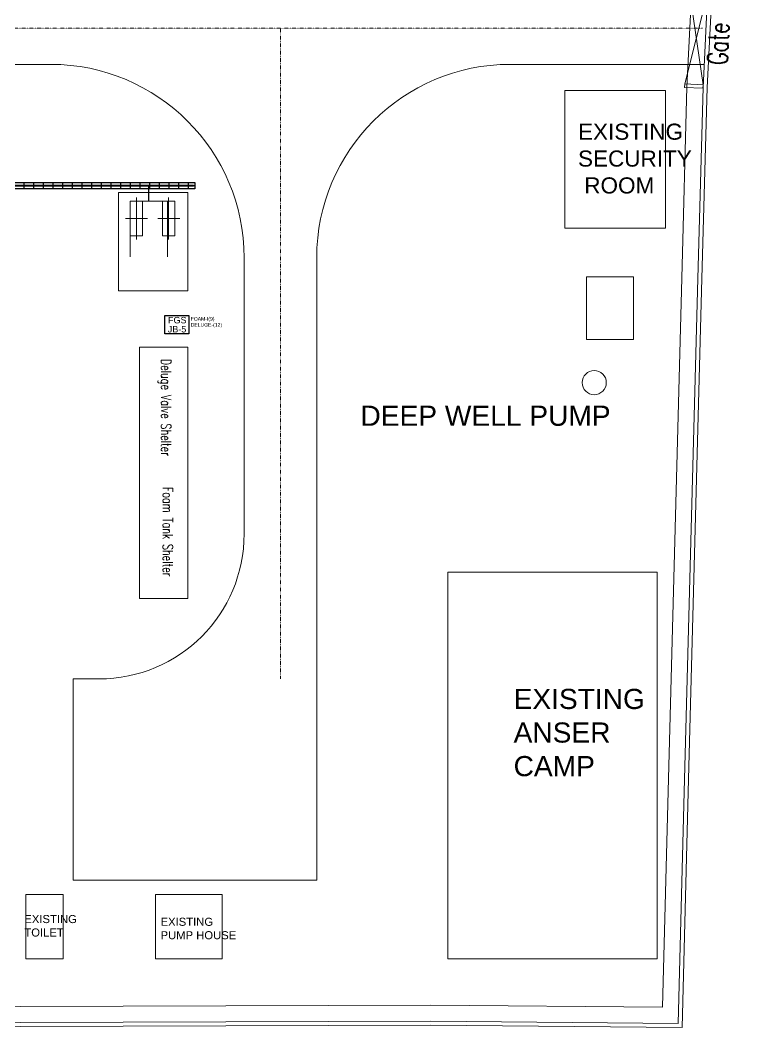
# Model space of a CAD drawing. Header units: inches. Extents: x 19 to 715735, y 34 to 210034.
# Drawn here: x 179783 to 225230, y 43892 to 107072 of the extents above; entities that cross this region are included whole.
import ezdxf

# ---------------------------------------------------------------- set-up
doc = ezdxf.new("R2010")
doc.units = ezdxf.units.IN
doc.header["$MEASUREMENT"] = 0
doc.linetypes.add('DASHDOT2', pattern=[0.5, 0.25, -0.125, 0, -0.125])
for name, color, linetype in [('CABLE TRAY INSTRUMENTATION', 7, 'Continuous'), ('CABLEROUTEALL-EMBED 1_DWG$0$DwgTemplate', 7, 'Continuous'), ('cables', 7, 'Continuous'), ('Junction Boxes', 1, 'Continuous')]:
    doc.layers.add(name, color=color, linetype=linetype)
for name, color, linetype, lineweight in [('FRAME_TEXT', 7, 'Continuous', 18), ('Layout', 6, 'Continuous', 20), ('SKIDS', 3, 'Continuous', 30)]:
    doc.layers.add(name, color=color, linetype=linetype, lineweight=lineweight)
doc.styles.add('CJP_坐标', font='txt_qlt.shx', dxfattribs={"width": 0.7, "height": 1.25, "bigfont": 'hztxt.shx'})
doc.styles.add('HZTXT', font='txt_qlt.shx', dxfattribs={"width": 0.7, "bigfont": 'hztxt.shx'})
doc.styles.get("Standard").update_dxf_attribs({"font": 'arial.ttf'})

msp = doc.modelspace()

# ---------------------------------------------------------------- linework, layer by layer
at = {"layer": 'CABLE TRAY INSTRUMENTATION', "color": 6}
for p, q in [((148192, 97007), (190620, 97007)), ((179992, 97007), (179992, 96617)), ((179992, 97007), (179992, 96617)), ((180592, 97007), (180592, 96617)), ((181192, 97007), (181192, 96617)), ((181792, 97007), (181792, 96617)), ((182392, 97007), (182392, 96617)), ((182392, 97007), (182392, 96617)), ((182992, 97007), (182992, 96617)), ((183592, 97007), (183592, 96617)), ((184192, 97007), (184192, 96617)), ((184792, 97007), (184792, 96617)), ((184792, 97007), (184792, 96617)), ((185392, 97007), (185392, 96617)), ((185992, 97007), (185992, 96617)), ((186592, 97007), (186592, 96617)), ((187192, 97007), (187192, 96617)), ((187192, 97007), (187192, 96617)), ((187792, 97007), (187792, 96617)), ((188392, 97007), (188392, 96617)), ((188992, 97007), (188992, 96617)), ((189592, 97007), (189592, 96617)), ((189592, 97007), (189592, 96617)), ((190192, 97007), (190192, 96617)), ((190620, 97007), (190620, 96617)), ((190620, 96617), (148192, 96617))]:
    msp.add_line(p, q, dxfattribs=at)
at = {"layer": 'CABLEROUTEALL-EMBED 1_DWG$0$DwgTemplate', "color": 3, "linetype": 'Continuous', "lineweight": 5}
for p, q in [((188909, 95847), (186599, 95847)), ((186599, 92402), (186599, 95847)), ((188909, 95847), (188909, 92402)), ((188909, 92402), (188909, 95847))]:
    msp.add_line(p, q, dxfattribs=at)
at = {"layer": 'cables', "color": 3}
msp.add_line((187754, 95847), (187754, 96845), dxfattribs=at)
at = {"layer": 'cables'}
msp.add_lwpolyline([(148110, 96845), (190519, 96845), (190519, 96788), (148110, 96788)], close=True, dxfattribs=at)
at = {"layer": 'FRAME_TEXT', "color": 9, "lineweight": 20}
for points in [[(221015, 103126), (222448, 108822)], [(221306, 108880), (222157, 103068)]]:
    msp.add_lwpolyline(points, dxfattribs=at)
msp.add_lwpolyline([(222147, 102856), (221005, 102914), (221015, 103126), (222157, 103068)], close=True, dxfattribs=at)
at = {"layer": 'Junction Boxes'}
msp.add_lwpolyline([(188748, 87626), (188748, 88761), (190243, 88761), (190243, 87626)], close=True, dxfattribs=at)
at = {"layer": 'Layout', "color": 252, "linetype": 'DASHDOT2', "ltscale": 5}
for p, q in [((148574, 106592), (222127, 106592)), ((148574, 106592), (222127, 106592)), ((148574, 106592), (222127, 106592)), ((195924, 66213), (195924, 106592)), ((195924, 66213), (195924, 106592))]:
    msp.add_line(p, q, dxfattribs=at)
at = {"layer": 'Layout', "color": 252}
for p, q in [((148574, 104342), (181674, 104342)), ((210174, 104342), (222222, 104342)), ((219828, 102722), (213578, 102722)), ((213578, 102722), (213578, 94182)), ((219828, 102722), (219828, 94182)), ((185874, 96392), (185874, 90292)), ((185874, 96392), (190174, 96392)), ((186984, 93479), (186984, 96073)), ((188984, 93479), (188984, 96073)), ((190174, 90292), (190174, 96392)), ((186599, 93702), (186599, 95847)), ((186599, 95847), (187369, 95847)), ((187369, 93702), (187369, 95847)), ((188599, 93702), (188599, 95847)), ((188599, 95847), (189369, 95847)), ((189369, 93702), (189369, 95847)), ((186315, 94775), (187675, 94775)), ((188315, 94775), (189675, 94775)), ((213578, 94182), (219828, 94182)), ((186599, 93702), (187369, 93702)), ((188599, 93702), (189369, 93702)), ((193674, 83649), (193674, 92342)), ((193674, 83649), (193674, 92342)), ((198174, 53731), (198174, 92342)), ((185874, 90292), (190174, 90292)), ((187174, 86792), (190174, 86792)), ((187174, 71192), (187174, 86792)), ((190174, 86792), (190174, 71192)), ((193674, 85642), (193674, 75213)), ((193674, 85642), (193674, 75213)), ((198174, 53731), (198174, 76642)), ((198174, 53731), (198174, 76642)), ((219312, 72842), (206312, 72842)), ((206312, 72842), (206312, 48842)), ((219312, 72842), (219312, 48842)), ((190174, 71192), (187174, 71192)), ((183067, 66213), (184674, 66213)), ((183067, 66213), (183067, 53731)), ((183067, 53731), (198174, 53731)), ((180112, 52842), (180112, 48842)), ((180112, 52842), (182445, 52842)), ((182445, 48842), (182445, 52842)), ((188162, 48842), (188162, 52842)), ((188162, 52842), (192312, 52842)), ((192312, 48842), (192312, 52842)), ((180112, 48842), (182445, 48842)), ((192312, 48842), (188162, 48842)), ((206312, 48842), (219312, 48842))]:
    msp.add_line(p, q, dxfattribs=at)
at = {"layer": 'Layout', "color": 9, "lineweight": 20}
msp.add_lwpolyline([(17654, 87516), (12137, 174090), (129957, 174076), (172948, 174248), (205943, 174090), (207358, 184356), (225230, 179453), (223052, 121365), (222709, 109024), (222399, 102907), (222084, 91053), (221256, 59990), (220849, 44580), (205259, 44723), (116136, 44438), (85604, 44710), (51853, 45181), (9674, 43892), (18775, 67397)], close=True, dxfattribs=at)
msp.add_lwpolyline([(17904, 87531), (12403, 173840), (129958, 173826), (172948, 173998), (206161, 173839), (207567, 184039), (224973, 179265), (222802, 121373), (222459, 109034), (222150, 102916), (221834, 91060), (221006, 59997), (220605, 44832), (205260, 44973), (116137, 44688), (85606, 44960), (51851, 45431), (10043, 44154), (19027, 67357), (17904, 87531)], dxfattribs=at)
msp.add_lwpolyline([(18902, 87591), (13469, 172840), (129960, 172826), (172948, 172998), (207032, 172835), (208402, 182773), (223944, 178510), (221802, 121405), (221460, 109073), (221150, 102955), (220834, 91086), (220007, 60024, 0.00005), (220007, 60024), (219632, 45841), (205263, 45973), (116140, 45688), (85618, 45960), (51843, 46431), (11520, 45199), (20038, 67197)], format="xyb", close=True, dxfattribs=at)
at = {"layer": 'Layout', "color": 9}
msp.add_lwpolyline([(18902, 87591), (13469, 172840), (129960, 172826), (172948, 172998), (207032, 172835), (208402, 182773), (223944, 178510), (221802, 121405), (221460, 109073), (221150, 102955), (220834, 91086), (220007, 60024, 0.00005), (220007, 60024), (219632, 45841), (205263, 45973), (116140, 45688), (85618, 45960), (51843, 46431), (11520, 45199), (20038, 67197)], format="xyb", close=True, dxfattribs=at)
at = {"layer": 'Layout', "color": 252}
msp.add_lwpolyline([(214922, 87275), (217835, 87275), (217835, 91166), (214922, 91166)], close=True, dxfattribs=at)
msp.add_circle((215399, 84597), 750, dxfattribs=at)
for centre, radius, start, end in [((181674, 92342), 12000, 0, 90), ((181674, 92342), 12000, 0, 90), ((210174, 92342), 12000, 90, 180), ((184674, 75213), 9000, 270, 0)]:
    msp.add_arc(centre, radius, start, end, dxfattribs=at)

# ---------------------------------------------------------------- texts
at = {"color": 9, "lineweight": 20, "style": 'HZTXT', "width": 0.7}
msp.add_text('Gate', height=1250, rotation=87.23912, dxfattribs=at).set_placement((223663, 104284))
at = {"layer": 'Layout', "color": 252, "style": 'CJP_坐标', "width": 0.7}
for s, p in [('Deluge Valve Shelter', (188513, 86074)), ('Foam Tank Shelter', (188622, 78130))]:
    msp.add_text(s, height=625, rotation=270, dxfattribs=at).set_placement(p)
at = {"layer": 'Layout', "color": 252}
msp.add_text('DEEP WELL PUMP', height=1250, dxfattribs=at).set_placement((200890, 81917))
at = {"layer": 'Layout', "color": 252, "attachment_point": 1}
for s, insert, char_height in [('EXISTING \\PSECURITY\\P ROOM', (214392, 100665), 1000), ('EXISTING \\PANSER\\PCAMP', (210395, 65594), 1250), ('EXISTING \\PTOILET', (180031, 51562), 500), ('EXISTING \\PPUMP HOUSE', (188485, 51392), 500)]:
    msp.add_mtext(s, dxfattribs=dict(at, insert=insert, char_height=char_height))
at = {"layer": 'Layout', "char_height": 400, "attachment_point": 1}
for s, insert in [('FGS', (188946, 88673)), ('JB-5', (188932, 88107))]:
    msp.add_mtext(s, dxfattribs=dict(at, insert=insert))
at = {"layer": 'SKIDS'}
for s, p in [('FOAM-I(9)', (190355, 88443)), ('DELUGE-(12)', (190355, 88069))]:
    msp.add_text(s, height=224, rotation=0.00002, dxfattribs=at).set_placement(p)

doc.saveas('drawing.dxf')
